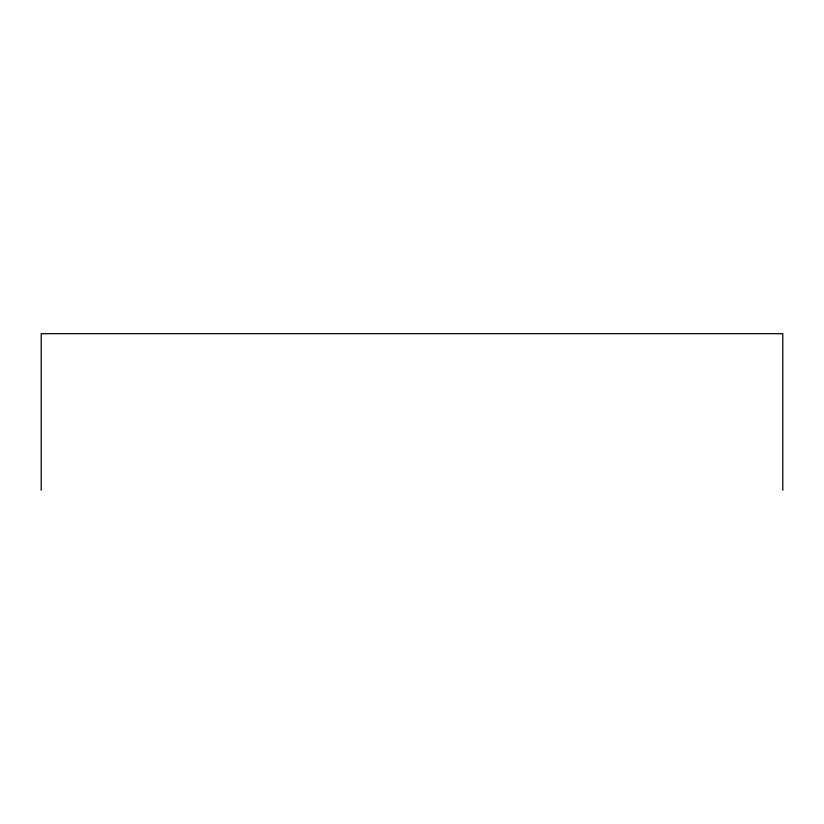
<?xml version="1.0" encoding="UTF-8"?>
<svg xmlns="http://www.w3.org/2000/svg" width="824" height="824" viewBox="0 0 824 824"><rect width="100%" height="100%" fill="white"/><g stroke="black" fill="none" stroke-linecap="round" stroke-linejoin="round"><path stroke-width="1.24" d="M782.8 490.311L782.8 333.689L41.2 333.689L41.2 490.311"/></g></svg>
